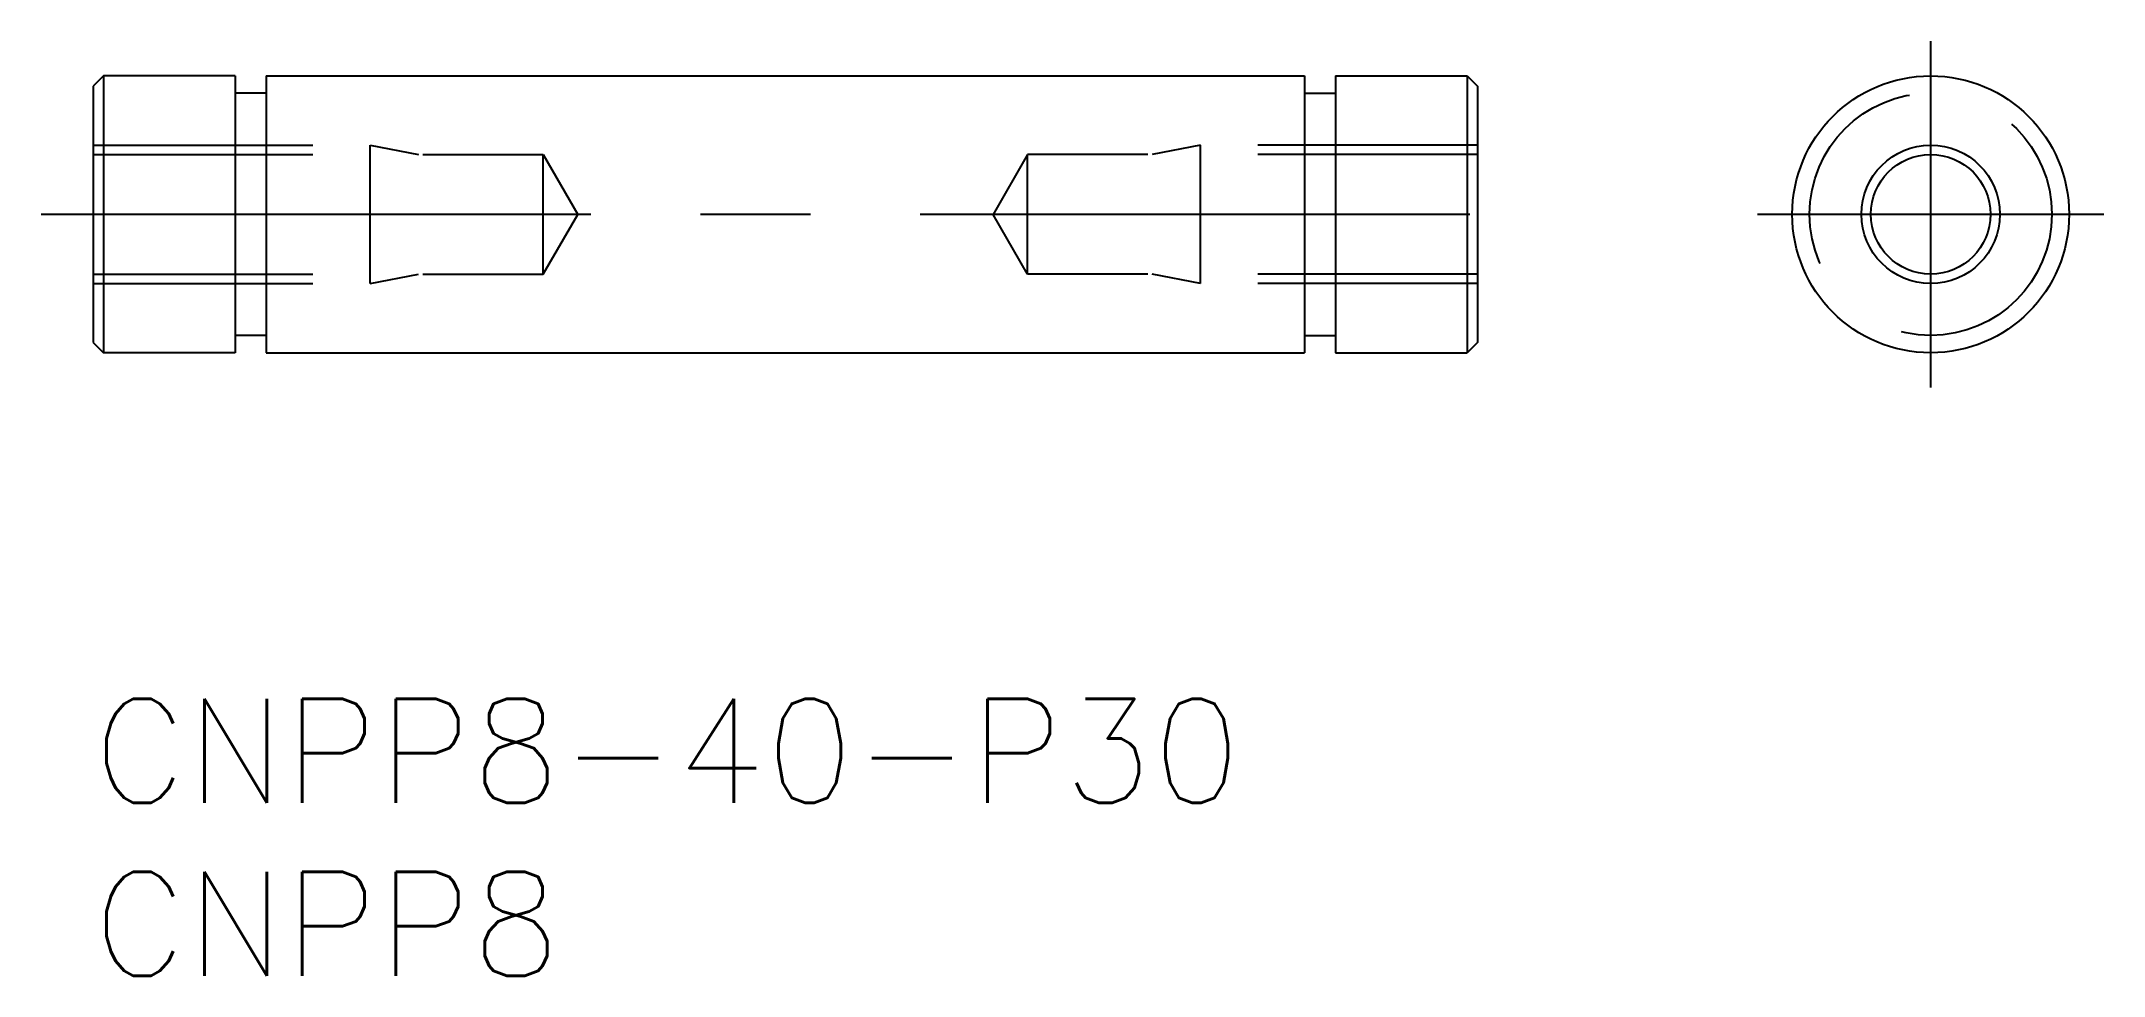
# Model space of a CAD drawing. Extents: x -1.5 to 58.1, y -8 to 19.
import ezdxf

# ---------------------------------------------------------------- set-up
doc = ezdxf.new("R2010")
doc.units = 0
doc.header["$LTSCALE"] = 0.5
doc.linetypes.add('CENTER', pattern=[50.8, 31.75, -6.35, 6.35, -6.35])
doc.linetypes.add('DASHED', pattern=[19.05, 12.7, -6.35])
for name, color, linetype in [('MSM_CENTER', 1, 'CENTER'), ('MSM_CONTINUOUS', 7, 'CONTINUOUS'), ('MSM_DASHED', 4, 'DASHED'), ('MSM_NARROW', 5, 'CONTINUOUS'), ('MSM_PART_NUMBER', 7, 'CONTINUOUS')]:
    doc.layers.add(name, color=color, linetype=linetype)
doc.styles.get("Standard").update_dxf_attribs({"font": 'txt.shx', "height": 3, "bigfont": 'bigfont.shx'})

# ---------------------------------------------------------------- blocks, each defined once
blk = doc.blocks.new('*U8')
at = {"layer": 'MSM_PART_NUMBER'}
blk.add_text('CNPP8-40-P30', height=3, dxfattribs=at).set_placement((0, -3))
blk = doc.blocks.new('*U9')
at = {"layer": 'MSM_PART_NUMBER'}
blk.add_text('CNPP8', height=3, dxfattribs=at).set_placement((0, -8))

msp = doc.modelspace()

# ---------------------------------------------------------------- linework, layer by layer
at = {"layer": 'MSM_CENTER'}
for p, q in [((53.094, 9), (53.094, 19)), ((-1.5, 14), (41.5, 14)), ((48.094, 14), (58.094, 14))]:
    msp.add_line(p, q, dxfattribs=at)
at = {"layer": 'MSM_CONTINUOUS'}
for p, q in [((0.3, 18), (0, 17.7)), ((0.3, 18), (0.3, 10)), ((4.1, 18), (0.3, 18)), ((4.1, 18), (4.1, 10)), ((5, 18), (35, 18)), ((5, 18), (5, 10)), ((35, 18), (35, 10)), ((35.9, 18), (35.9, 10)), ((35.9, 18), (39.7, 18)), ((39.7, 18), (40, 17.7)), ((39.7, 18), (39.7, 10)), ((0, 17.7), (0, 10.3)), ((5, 17.5), (4.1, 17.5)), ((35, 17.5), (35.9, 17.5)), ((40, 17.7), (40, 10.3)), ((0, 10.3), (0.3, 10)), ((5, 10.5), (4.1, 10.5)), ((35, 10.5), (35.9, 10.5)), ((40, 10.3), (39.7, 10)), ((4.1, 10), (0.3, 10)), ((5, 10), (35, 10)), ((35.9, 10), (39.7, 10))]:
    msp.add_line(p, q, dxfattribs=at)
for radius in [4, 1.729]:
    msp.add_circle((53.094, 14), radius, dxfattribs=at)
at = {"layer": 'MSM_DASHED'}
for p, q in [((0, 16), (8, 16)), ((0, 15.729), (13.001, 15.726)), ((8, 12), (8, 16)), ((8, 16), (9.4, 15.727)), ((13.001, 12.267), (13.001, 15.726)), ((13.001, 15.726), (14, 13.997)), ((26.999, 15.726), (26, 13.997)), ((40, 15.729), (26.999, 15.726)), ((26.999, 12.267), (26.999, 15.726)), ((32, 16), (30.6, 15.727)), ((32, 12), (32, 16)), ((40, 16), (32, 16)), ((13.001, 12.267), (14, 13.997)), ((26.999, 12.267), (26, 13.997)), ((0, 12.27), (13.001, 12.267)), ((0, 12), (8, 12)), ((8, 12), (9.4, 12.268)), ((40, 12.27), (26.999, 12.267)), ((32, 12), (30.6, 12.268)), ((40, 12), (32, 12))]:
    msp.add_line(p, q, dxfattribs=at)
msp.add_circle((53.094, 14), 3.5, dxfattribs=at)
at = {"layer": 'MSM_NARROW'}
msp.add_circle((53.094, 14), 2, dxfattribs=at)

# ---------------------------------------------------------------- block references
at = {"layer": 'MSM_CONTINUOUS'}
for name in ['*U8', '*U9']:
    msp.add_blockref(name, (0, 0), dxfattribs=at)

doc.saveas('drawing.dxf')
